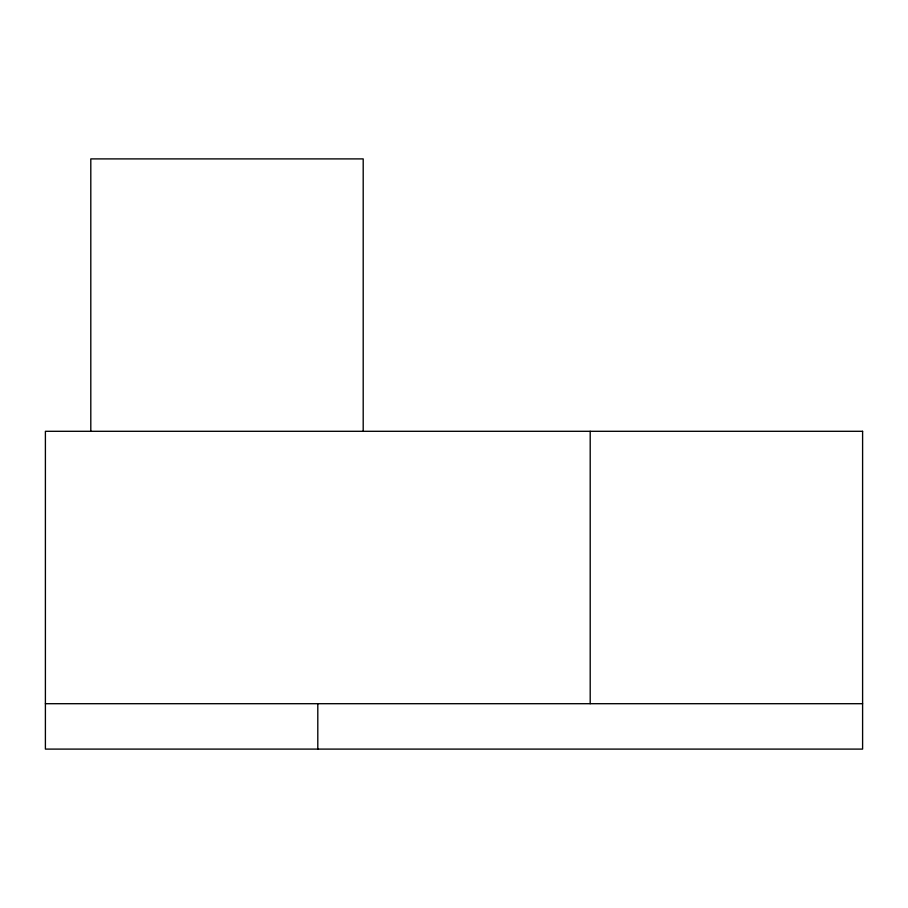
<?xml version="1.0" encoding="UTF-8"?>
<svg xmlns="http://www.w3.org/2000/svg" width="908" height="908" viewBox="0 0 908 908"><rect width="100%" height="100%" fill="white"/><g stroke="black" fill="none" stroke-linecap="round" stroke-linejoin="round"><path stroke-width="1.36" d="M45.4 703.7L862.6 703.7M590.2 431.3L590.2 703.7M363.2 431.3L363.2 158.9L90.8 158.9L90.8 431.3M317.8 703.7L317.8 749.1M862.6 431.3L45.4 431.3L45.4 749.1L862.6 749.1L862.6 431.3"/></g></svg>
